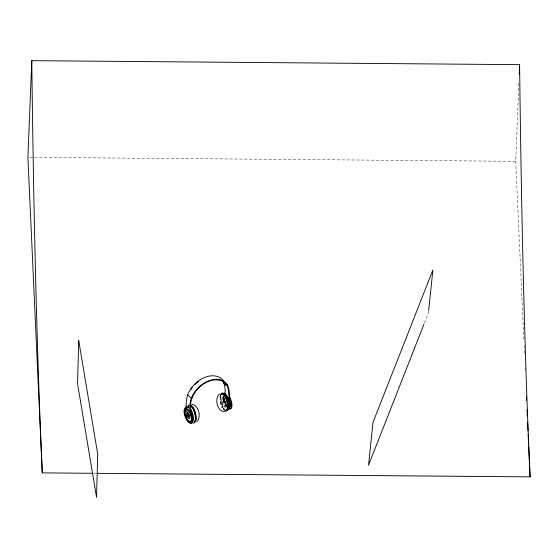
<?xml version="1.0" encoding="UTF-8"?>
<svg xmlns="http://www.w3.org/2000/svg" width="558" height="558" viewBox="0 0 558 558"><rect width="100%" height="100%" fill="white"/><g stroke="black" fill="none" stroke-linecap="round" stroke-linejoin="round"><path stroke-width="0.42" stroke-dasharray="2.79 2.09" d="M186.379 411.274L186.393 410.688M220.305 397.924L220.382 396.55A13.385 5.42 69.9 0 1 220.591 395.336M523.843 339.522L515.718 161.311L518.94 81.203M219.831 397.435L219.852 397.233A12.45 5.043 69.9 0 1 220.187 395.601M220.152 397.728L220.201 397.101A12.45 5.043 69.9 0 1 220.536 395.476M220.389 397.638L220.438 397.017A12.45 5.043 69.9 0 1 220.773 395.392M220.619 397.554L220.675 396.933A12.45 5.043 69.9 0 1 221.01 395.301M428.572 311.238L428.391 312.954L424.254 323.487M223.074 395.873L223.584 401.258L226.646 407.235M186.923 407.738L187.097 407.27M187.607 406.231L189.162 405.038L188.695 405.206M222.475 398.189L223.04 397.777A2.344 0.949 69.9 0 1 224.135 398.837L224.741 400.379A8.454 3.425 69.9 0 1 225.334 403.106L225.376 404.676A8.454 3.425 69.9 0 1 224.895 406.37L223.814 406.719M188.744 405.22L188.402 405.561A13.385 5.42 69.9 0 0 187.488 407.996M188.939 405.833L188.618 406.154A12.45 5.043 69.9 0 0 187.879 407.877M189.176 405.75L188.855 406.071A12.45 5.043 69.9 0 0 188.116 407.793M29.644 157.335L515.718 161.311M93.674 473.303L96.29 473.324M187.383 410.786L187.474 411.602M524.115 345.604L524.513 354.295M525.148 368.203L525.224 369.947M221.666 404.717A13.385 5.42 69.9 0 1 221.393 403.832M220.738 401.209A13.385 5.42 69.9 0 0 221.142 402.953A12.45 5.043 69.9 0 1 220.766 401.348M224.707 410.018A7.261 2.943 69.9 0 1 223.549 408.616M225.851 407.842A5.852 2.372 69.9 0 1 225.39 407.228L224.951 406.524A5.601 2.274 69.9 0 1 223.863 404.062M223.625 403.288A12.067 4.889 69.9 0 1 223.2 401.697M222.893 400.142A12.067 4.889 69.9 0 1 222.781 399.389L222.712 396.801A12.067 4.889 69.9 0 1 222.795 396.236M225 409.997A6.752 2.734 69.9 0 1 223.381 408.233M221.631 404.613A12.45 5.043 69.9 0 1 221.373 403.79M221.4 404.696A12.45 5.043 69.9 0 1 220.536 401.432M224.762 410.081A6.752 2.734 69.9 0 1 223.144 408.323M225.237 409.907A6.752 2.734 69.9 0 1 223.619 408.149M221.868 404.529A12.45 5.043 69.9 0 1 221.61 403.706M221.177 402.067A12.45 5.043 69.9 0 1 221.003 401.258M226.095 403.643A5.196 2.106 69.9 0 1 224.79 399.891M226.611 406.217A5.196 2.106 69.9 0 1 223.904 401.593A5.196 2.106 69.9 0 1 223.981 397.115M226.757 406.859A6.563 2.657 69.9 0 1 223.346 397.031M226.75 406.412A6.012 2.434 69.9 0 1 223.73 396.926M226.653 405.22A6.012 2.434 69.9 0 1 226.262 404.648M225.892 404.013A6.012 2.434 69.9 0 1 224.246 398.307M225.857 403.35A6.563 2.657 69.9 0 1 224.483 398.586M221.045 404.829A12.45 5.043 69.9 0 1 219.922 399.995M224.414 410.207A6.752 2.734 69.9 0 1 223.326 409.16M224.33 406.775A2.344 0.949 69.9 0 1 223.981 406.615M226.59 404.934A6.836 2.769 69.9 0 1 224.344 398.482M226.346 405.701A8.203 3.32 69.9 0 1 223.598 397.059M226.897 406.377A6.836 2.769 69.9 0 1 223.793 396.626M226.29 406.691A8.203 3.32 69.9 0 1 223.026 396.438M226.883 407.033A6.836 2.769 69.9 0 1 223.326 396.801M186.937 408.051A12.067 4.889 69.9 0 1 187.342 407.319M187.627 407.033A5.601 2.274 69.9 0 1 188.353 406.88L188.778 407.012A5.852 2.372 69.9 0 1 189.232 407.284M188.241 408.254A12.45 5.043 69.9 0 1 189.092 405.987M186.212 411.434A5.196 2.106 69.9 0 1 186.539 410.821M187.286 411.42A5.196 2.106 69.9 0 1 187.39 411.009M186.344 411.581A6.012 2.434 69.9 0 1 186.407 411.03M188.59 408.121A12.45 5.043 69.9 0 1 189.016 406.622M187.07 407.689A8.203 3.32 69.9 0 1 187.579 407.905"/><path stroke-width="0.84" d="M97.162 473.33L530.1 476.867A1153.693 47.842 -89.5 0 1 519.603 64.658L31.785 60.669L27.9 157.321L42.282 472.877L92.802 473.296M519.219 74.235L519.603 64.658M195.586 419.016L195.607 417.007M428.663 310.374L432.889 270.002L373.016 422.315L368.517 465.267L423.934 324.296M230.063 399.493A7.686 3.111 69.9 0 1 228.808 394.227A38.439 26.993 -46 0 0 227.204 385.976L225.076 383.095L222.6 381.344A22.515 15.805 -46 0 0 195.879 391.123L193.542 394.639L191.596 399.012A38.439 26.993 -46 0 0 190.431 408.282A7.686 3.111 69.9 0 0 191.687 413.548M190.836 389.721L192.238 387.615M220.78 394.38L222.314 393.592L223.256 393.739A6.752 2.734 69.9 0 1 225.397 395.803L227.148 399.43A12.45 5.043 69.9 0 1 228.271 404.264L228.341 407.026A12.45 5.043 69.9 0 1 227.406 409.872L225.878 410.667M221.135 394.255L222.433 394.039A6.752 2.734 69.9 0 1 224.574 396.103L226.325 399.73A12.45 5.043 69.9 0 1 227.448 404.564L227.518 407.326A12.45 5.043 69.9 0 1 226.583 410.172L226.262 410.5M194.337 422.19L194.658 421.869A12.45 5.043 69.9 0 0 194.881 421.506M194.568 422.099L194.895 421.778A12.45 5.043 69.9 0 0 195.823 418.932L195.753 416.163A12.45 5.043 69.9 0 0 194.63 411.33L192.88 407.71A6.752 2.734 69.9 0 0 190.738 405.645L189.797 405.499M226.618 410.367L226.939 410.046A12.45 5.043 69.9 0 0 227.873 407.2L227.797 404.431A12.45 5.043 69.9 0 0 226.674 399.598L224.923 395.978A6.752 2.734 69.9 0 0 222.781 393.913L221.847 393.767M226.848 410.283L227.176 409.963A12.45 5.043 69.9 0 0 228.103 407.11L228.034 404.348A12.45 5.043 69.9 0 0 226.911 399.514L225.16 395.894A6.752 2.734 69.9 0 0 223.019 393.822L222.077 393.676M222.335 407.214L221.945 407.563L222.53 405.436M225.167 390.712A38.439 26.993 -46 0 0 223.563 382.46L223.339 381.923A2.079 1.472 -39.2 0 0 223.646 382.955L225.892 385.125A2.079 1.472 -39.2 0 0 226.987 385.439L227.518 385.083L223.87 381.567A23.157 16.259 -46 0 0 205.463 377.131A23.157 16.259 -46 0 0 187.607 394.848A38.439 26.993 -46 0 0 186.198 404.982A7.686 3.111 69.9 0 1 185.151 408.024A8.203 3.32 69.9 0 0 185.389 417.426A8.203 3.32 69.9 0 0 191.331 423.159A8.203 3.32 69.9 0 0 191.094 413.757A7.686 3.111 69.9 0 1 189.839 408.498A38.439 26.993 -46 0 1 191.248 398.363A23.157 16.259 -46 0 1 209.104 380.647A23.157 16.259 -46 0 1 227.518 385.083A38.439 26.993 -46 0 1 229.394 394.011A7.686 3.111 69.9 0 0 230.649 399.277A8.203 3.32 69.9 0 1 229.561 408.798M222.558 407.075L222.921 406.894M196.758 421.736C201.703 417.356 198.662 405.017 191.938 404.313M219.685 394.115C213.742 397.889 217.641 413.29 225.251 411.309M194.533 422.141L195.244 421.653A12.45 5.043 69.9 0 0 196.179 418.8L196.109 416.038A12.45 5.043 69.9 0 0 194.979 411.204L193.235 407.584A6.752 2.734 69.9 0 0 191.087 405.513L190.599 405.359M221.352 398.782L220.187 398.824L221.456 400.546M191.694 397.805A2.051 0.9 15.3 0 1 191.785 398.321L191.248 398.363L187.607 394.848M226.248 410.367L226.694 410.36M225.781 410.542L226.464 410.451M187.349 412.481L187.955 412.746A3.278 1.332 69.9 0 1 189.887 417.844A3.278 1.332 69.9 0 1 187.272 416.714A3.278 1.332 69.9 0 1 187.349 412.481L187.404 414.782A1.639 0.663 69.9 0 0 188.423 417.042A1.639 0.663 69.9 0 0 189.023 415.898A1.639 0.663 69.9 0 0 187.795 414.036L187.746 412.606M225.851 410.834L226.862 410.995L227.629 410.472A13.385 5.42 69.9 0 0 228.627 407.403L228.55 404.431A13.385 5.42 69.9 0 0 227.343 399.235L225.46 395.343A7.261 2.943 69.9 0 0 223.158 393.118L222.147 392.958L221.386 393.488A13.385 5.42 69.9 0 0 220.926 394.311M190.013 405.575L190.501 405.729A6.752 2.734 69.9 0 1 192.643 407.793L193.152 408.609M189.776 405.659L190.271 405.812M192.922 408.693L192.412 407.884A6.752 2.734 69.9 0 0 191.875 407.173M193.626 409.495L192.475 407.417A7.261 2.943 69.9 0 0 190.173 405.192M193.528 409.251L194.393 411.42A12.45 5.043 69.9 0 1 195.523 416.254L195.642 419.483A13.385 5.42 69.9 0 1 194.644 422.545L193.877 423.069L192.866 422.915A7.261 2.943 69.9 0 1 192.308 422.58M193.389 409.586L193.807 410.528M193.975 410.263L194.358 411.316A13.385 5.42 69.9 0 1 195.572 416.512M222.768 404.648L222.628 404.18A8.454 3.425 69.9 0 1 222.468 403.622M195.37 417.091L195.286 416.338A12.45 5.043 69.9 0 0 195.021 414.768M526.452 396.891L526.612 400.372M527.052 409.935L527.324 416.017M527.603 422.106L528.001 430.797M528.161 434.27L528.635 444.705M528.712 446.442L530.1 476.867M42.282 472.877A1153.693 47.842 -89.5 0 1 31.785 60.669M224.239 393.606A5.601 2.274 69.9 0 1 224.623 393.599L225.048 393.732A5.852 2.372 69.9 0 1 226.904 395.524L227.343 396.229A5.601 2.274 69.9 0 1 228.431 398.691A12.067 4.889 69.9 0 1 229.519 403.364L229.582 405.952A12.067 4.889 69.9 0 1 228.682 408.707A5.601 2.274 69.9 0 1 228.396 409M229.952 403.281A5.196 2.106 69.9 0 1 229.931 404.85M227.364 397.24A6.563 2.657 69.9 0 1 229.101 407.591M229.233 401.676A6.012 2.434 69.9 0 1 229.143 406.866M222.328 403.064A8.454 3.425 69.9 0 1 222.035 401.446M225.153 393.104A7.686 3.111 69.9 0 1 224.707 393.543M226.987 385.432A2.051 1.395 -22.1 0 1 225.844 385.055M223.598 382.893A2.051 1.395 -22.1 0 1 223.339 381.923M228.843 398.217A6.836 2.769 69.9 0 1 229.233 398.991M230.663 403.95A6.836 2.769 69.9 0 1 230.503 406.566M230.077 407.375A6.836 2.769 69.9 0 1 229.784 407.633M229.171 397.596A8.203 3.32 69.9 0 1 231.403 406.21A8.203 3.32 69.9 0 1 228.459 408.791M224.525 393.585A8.203 3.32 69.9 0 1 224.965 393.543M225.16 391.081A7.686 3.111 69.9 0 1 224.281 393.641M226.15 395.566A6.836 2.769 69.9 0 1 227.064 396.445M227.518 397.024A6.836 2.769 69.9 0 1 227.957 397.673M228.375 398.391A6.836 2.769 69.9 0 1 229.317 407.8M192.817 421.255A12.067 4.889 69.9 0 0 193.312 419.232L193.249 416.645A12.067 4.889 69.9 0 0 192.161 411.971A5.601 2.274 69.9 0 0 191.08 409.509L190.634 408.805A5.852 2.372 69.9 0 0 190.173 408.191M192.629 421.653A12.067 4.889 69.9 0 1 192.412 421.988A5.601 2.274 69.9 0 1 191.792 422.427M195.398 420.146A12.45 5.043 69.9 0 1 195.084 421.102M194.163 411.504A12.45 5.043 69.9 0 1 194.847 413.966M195.272 419.686A12.45 5.043 69.9 0 1 195.021 420.732M194.651 421.59A12.45 5.043 69.9 0 1 194.421 421.953M190.473 411.588A5.196 2.106 69.9 0 1 190.808 412.083M191.129 412.627A5.196 2.106 69.9 0 1 192.14 415.11M192.308 415.752A5.196 2.106 69.9 0 1 192.51 416.986M191.568 421.353A6.563 2.657 69.9 0 1 190.417 421.137M186.442 409.698A6.563 2.657 69.9 0 1 186.672 409.356M190.578 411.49A6.563 2.657 69.9 0 1 192.001 414.496A6.836 2.769 69.9 0 0 190.508 411.379M192.259 415.312A6.563 2.657 69.9 0 1 192.629 416.917M191.199 413.108A6.012 2.434 69.9 0 1 191.513 413.82M192.217 416.045A6.012 2.434 69.9 0 1 192.364 416.77M186.449 409.872A6.012 2.434 69.9 0 1 186.742 409.746M190.982 420.969A6.012 2.434 69.9 0 1 190.69 421.095M191.687 397.952A2.079 0.635 25.5 0 1 191.785 398.321M191.694 421.43A6.836 2.769 69.9 0 1 190.703 421.862M188.974 420.913A6.836 2.769 69.9 0 1 188.513 420.425M186.135 416.066A6.836 2.769 69.9 0 1 185.87 415.222M185.34 411.302A6.836 2.769 69.9 0 1 185.542 410.137M185.73 409.684A6.836 2.769 69.9 0 1 187.362 408.965M187.788 409.154A6.836 2.769 69.9 0 1 188.234 409.446M189.148 410.325A6.836 2.769 69.9 0 1 189.601 410.904M192.252 420.076A6.836 2.769 69.9 0 1 192.119 420.62M190.787 411.651A8.203 3.32 69.9 0 1 191.073 423.159M189.546 422.497A8.203 3.32 69.9 0 1 189.002 422.022M185.11 408.54A8.203 3.32 69.9 0 1 186.142 407.64M186.665 406.133A7.686 3.111 69.9 0 1 186.595 406.426M186.051 407.542A7.686 3.111 69.9 0 1 185.744 407.814M191.54 421.653A6.836 2.769 69.9 0 1 190.766 421.618M186.009 409.963A6.836 2.769 69.9 0 1 186.728 408.902M192.266 415.361A6.836 2.769 69.9 0 1 192.649 417.035M192.803 418.584A6.836 2.769 69.9 0 1 192.789 419.281M195.077 384.399A22.515 15.805 -46 0 1 198.306 381.609M187.809 415.089C188.255 417.991 189.267 414.517 187.809 415.089M78.72 340.526L77.555 383.709L96.541 497.331L97.713 454.149L78.72 340.526M184.928 413.073A6.563 2.657 69.9 0 0 190.397 421.785A6.563 2.657 69.9 0 0 189.406 411.923A6.563 2.657 69.9 0 0 184.928 413.073M184.789 412.962A6.836 2.769 69.9 0 0 190.487 422.043A6.836 2.769 69.9 0 0 189.455 411.769A6.836 2.769 69.9 0 0 184.789 412.962"/></g></svg>
